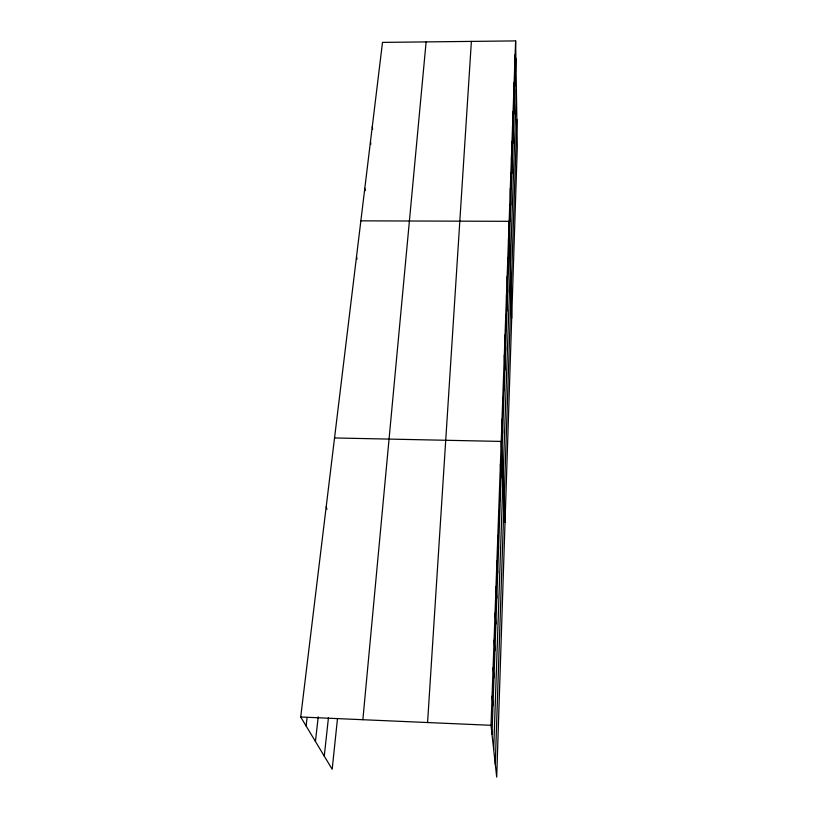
<?xml version="1.0" encoding="UTF-8"?>
<svg xmlns="http://www.w3.org/2000/svg" width="818" height="818" viewBox="0 0 818 818"><rect width="100%" height="100%" fill="white"/><g stroke="black" fill="none" stroke-linecap="round" stroke-linejoin="round"><path stroke-width="1.23" d="M493.683 749.564L516.393 89.397M495.268 764.094L516.864 119.397M515.626 40.9L517.293 146.862L496.7 777.1L491.015 725.3L515.626 40.9L382.497 42.393L300.707 717.008L332.18 769.257L337.435 719.114M491.996 734.206L515.902 58.477M427.569 722.539L471.383 41.401M362.865 719.717L426.117 41.902M324.265 756.118L328.447 717.744M315.431 741.456L318.233 716.803M306.106 725.975L307.118 717.427M360.861 220.85L509.144 221.32L511.69 318.304M334.542 437.957L501.229 441.423L505.023 522.232M300.707 717.008L491.015 725.3M326.178 506.904L326.975 509.195M356.525 256.658L357.026 259.081M364.808 188.324L365.237 190.655M370.452 141.759L370.851 144.142M372.262 126.79L372.66 129.203M492.068 696.138L493.009 705.617M493.09 667.723L493.99 677.733M494.082 640.034L494.951 650.545M495.054 613.03L495.892 624.032M496.005 586.7L496.812 598.152M496.925 561.015L497.702 572.886M497.825 535.943L498.571 548.224M498.704 511.465L499.43 524.134M499.563 487.569L500.258 500.596M500.401 464.225L501.076 477.6M502.027 419.143L502.651 433.131M502.814 397.354L503.407 411.638M503.581 376.055L504.154 390.605M504.328 355.227L504.88 370.033M505.064 334.848L505.596 349.899M505.78 314.91L506.291 330.186M506.475 295.39L506.976 310.891M507.17 276.29L507.641 291.985M507.835 257.588L508.295 273.478M508.499 239.265L508.939 255.339M510.33 188.406L510.718 204.94M509.737 204.704L510.156 221.095M511.465 156.719L511.833 173.508M510.902 172.414L511.281 189.081M512.559 126.177L512.906 143.201M512.017 141.309L512.375 158.222M513.622 96.728L513.939 113.968M513.101 111.32L513.428 128.457M514.645 68.323L514.941 85.737M514.133 82.403L514.45 99.735M515.146 54.489L515.432 71.994"/></g></svg>
